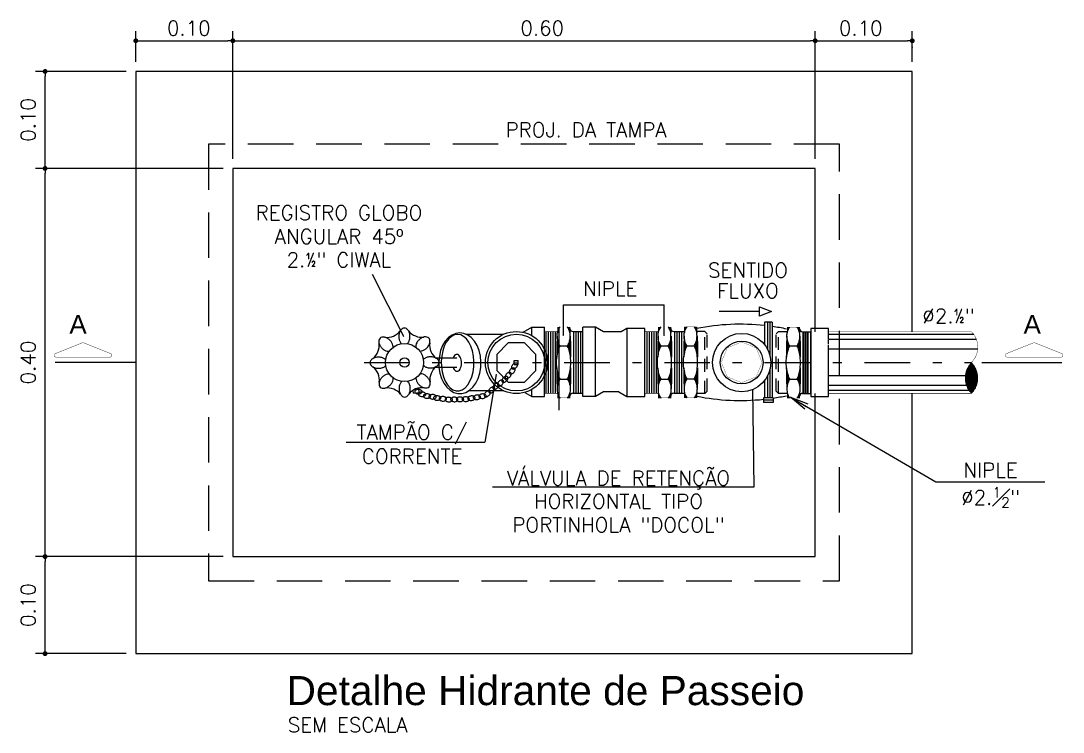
# Model space of a CAD drawing. Header units: millimetres. Extents: x 0 to 114, y 0 to 82.
# Drawn here: x 0.59 to 12.04, y 60.03 to 67.84 of the extents above; entities that cross this region are included whole.
import ezdxf
from ezdxf.enums import TextEntityAlignment as Align

# ---------------------------------------------------------------- set-up
doc = ezdxf.new("R2010")
doc.units = ezdxf.units.MM
for name, pattern in [('DASHDOT2', [0.5, 0.25, -0.125, 0, -0.125]), ('HIDDEN', [0.375, 0.25, -0.125]), ('HIDDEN1', [0.11, 0.07, -0.04])]:
    doc.linetypes.add(name, pattern=pattern)
doc.layers.add('INC-DETALHES', color=7, linetype='Continuous')
doc.layers.add('INC-DETALHES-TXT', color=7, linetype='Continuous')
doc.styles.add('140-50', font='arial.ttf', dxfattribs={"height": 0.3})
doc.styles.add('140-75', font='arial.ttf', dxfattribs={"height": 0.45})
doc.styles.add('60-50', font='romans.shx', dxfattribs={"height": 0.08})
doc.styles.add('60-75', font='romans.shx', dxfattribs={"height": 0.12})
doc.dimstyles.new('SETAS50', dxfattribs={"dimtxt": 0.08, "dimasz": 0.1, "dimexe": 0.15, "dimexo": 0, "dimgap": 0.1, "dimtad": 1, "dimzin": 10, "dimdsep": 46, "dimtxsty": '60-50', "dimblk1": 'OPEN', "dimblk2": 'OPEN', "dimsah": 1, "dimcen": 0, "dimclrd": 8, "dimclre": 8, "dimclrt": 7, "dimadec": 0, "dimazin": 0, "dimtfac": 1, "dimtix": 1, "dimtmove": 2, "dimatfit": 3, "dimldrblk": 'OPEN', "dimfxl": 0.15, "dimtolj": 1, "dimtzin": 6, "dimarcsym": 0})

# ---------------------------------------------------------------- blocks, each defined once
blk = doc.blocks.new('_Dot')
at = {"color": 0, "linetype": 'ByBlock', "lineweight": -2}
blk.add_line((-0.5, 0), (-1, 0), dxfattribs=at)
at = {"color": 0, "linetype": 'ByBlock', "const_width": 0.5}
blk.add_lwpolyline([(-0.25, 0, 1), (0.25, 0, 1)], format="xyb", close=True, dxfattribs=at)
blk = doc.blocks.new('C')
at = {"color": 7}
blk.add_lwpolyline([(1.36, -0.74, 0.150692), (1.38, -0.57, 0.107021), (1.29, -0.34, 0.075008), (1.12, -0.15, 0.061728), (0.86, 0.02, 0.061728), (0.56, 0.12, 0.075008), (0.3, 0.13, 0.107021), (0.07, 0.06, 0.150692), (-0.05, -0.07, 0.150692), (-0.08, -0.25, 0.107021), (0.01, -0.47, 0.075008), (0.18, -0.67, 0.061728), (0.45, -0.84, 0.061728), (0.75, -0.94, 0.075008), (1.01, -0.95, 0.107021), (1.24, -0.87, 0.150692)], format="xyb", close=True, dxfattribs=at)
blk = doc.blocks.new('*X78')
at = {"color": 0}
for p, q in [((267.87, 169.15), (267.9, 169.15)), ((267.87, 169.09), (268.01, 169.09)), ((267.87, 169.02), (268.1, 169.02)), ((267.87, 168.96), (268.21, 168.96)), ((267.87, 168.9), (268.32, 168.9)), ((267.87, 168.84), (268.45, 168.84)), ((267.87, 168.77), (268.6, 168.77)), ((267.87, 168.71), (268.76, 168.71)), ((268.76, 168.65), (269.08, 168.65)), ((269.82, 168.59), (273.74, 168.59)), ((270.48, 168.65), (273.38, 168.65)), ((270.81, 168.71), (273.11, 168.71)), ((270.87, 168.52), (274.23, 168.52)), ((271.03, 168.77), (272.88, 168.77)), ((271.21, 168.84), (272.68, 168.84)), ((271.36, 168.9), (272.5, 168.9)), ((271.48, 168.96), (272.35, 168.96)), ((271.6, 169.02), (272.21, 169.02)), ((271.7, 169.09), (272.09, 169.09)), ((271.78, 169.15), (271.98, 169.15)), ((271.86, 169.21), (271.88, 169.21)), ((276.51, 168.52), (279.86, 168.52)), ((277, 168.59), (280.92, 168.59)), ((277.35, 168.65), (280.25, 168.65)), ((277.62, 168.71), (279.93, 168.71)), ((277.85, 168.77), (279.7, 168.77)), ((278.05, 168.84), (279.53, 168.84)), ((278.23, 168.9), (279.38, 168.9)), ((278.39, 168.96), (279.25, 168.96)), ((278.53, 169.02), (279.14, 169.02)), ((278.65, 169.09), (279.04, 169.09)), ((278.76, 169.15), (278.95, 169.15)), ((278.86, 169.21), (278.88, 169.21)), ((281.65, 168.65), (281.97, 168.65)), ((281.97, 168.71), (282.87, 168.71)), ((282.14, 168.77), (282.87, 168.77)), ((282.28, 168.84), (282.87, 168.84)), ((282.41, 168.9), (282.87, 168.9)), ((282.53, 168.96), (282.87, 168.96)), ((282.63, 169.02), (282.87, 169.02)), ((282.73, 169.09), (282.87, 169.09)), ((282.83, 169.15), (282.87, 169.15))]:
    blk.add_line(p, q, dxfattribs=at)
blk = doc.blocks.new('SETA2')
at = {"color": 252}
blk.add_line((0.00413, 0), (0, 0), dxfattribs=at)
at = {"color": 7}
blk.add_lwpolyline([(0.00413, -0.00049), (0.00539, 0), (0.00413, 0.00049), (0.00413, -0.00049)], dxfattribs=at)
blk = doc.blocks.new('_OPEN')
at = {"color": 0, "linetype": 'ByBlock'}
for p, q in [((-1, 0.167), (0, 0)), ((0, 0), (-1, -0.167)), ((0, 0), (-1, 0))]:
    blk.add_line(p, q, dxfattribs=at)
blk = doc.blocks.new('A$C4D2B5F06')
at = {"layer": 'INC-DETALHES', "color": 255}
for p, q in [((3.9811, -6.2283, -35.0585), (-0.2855, -6.2283, -35.0585)), ((-0.2855, -6.2283, -35.0585), (-0.2855, -9.4283, -35.0585)), ((3.9811, -7.659, -35.0585), (3.9811, -6.2283, -35.0585)), ((3.4478, -6.7616, -35.0585), (0.2478, -6.7616, -35.0585)), ((0.2478, -6.7616, -35.0585), (0.2478, -8.895, -35.0585)), ((3.4478, -7.659, -35.0585), (3.4478, -6.7616, -35.0585)), ((-0.2884, -7.8283, -35.0585), (-0.7281, -7.8283, -35.0585)), ((4.3635, -7.8283, -35.0585), (4.8032, -7.8283, -35.0585)), ((3.4478, -8.895, -35.0585), (3.4478, -7.9976, -35.0585)), ((3.9811, -9.4283, -35.0585), (3.9811, -7.9976, -35.0585)), ((0.2478, -8.895, -35.0585), (3.4478, -8.895, -35.0585)), ((-0.2855, -9.4283, -35.0585), (3.9811, -9.4283, -35.0585))]:
    blk.add_line(p, q, dxfattribs=at)
at = {"layer": 'INC-DETALHES', "color": 252, "linetype": 'HIDDEN'}
for p, q in [((3.5811, -6.6283, -35.0585), (0.1145, -6.6283, -35.0585)), ((0.1145, -6.6283, -35.0585), (0.1145, -9.0283, -35.0585)), ((3.5811, -9.0283, -35.0585), (3.5811, -6.6283, -35.0585)), ((0.1145, -9.0283, -35.0585), (3.5811, -9.0283, -35.0585))]:
    blk.add_line(p, q, dxfattribs=at)
at = {"layer": 'INC-DETALHES', "color": 252}
for p, q in [((3.2118, -7.6057, -35.0585), (3.169, -7.6057, -35.0585)), ((3.169, -7.6057, -35.0585), (3.169, -7.7286, -35.0585)), ((3.1852, -7.6057, -35.0585), (3.1852, -7.7532, -35.0585)), ((3.1985, -7.6057, -35.0585), (3.1985, -7.7873, -35.0585)), ((3.2118, -7.6057, -35.0585), (3.2118, -8.0214, -35.0585)), ((1.9694, -7.9966, -35.0585), (1.9694, -7.658, -35.0585)), ((1.9824, -7.9966, -35.0585), (1.9824, -7.658, -35.0585)), ((1.9954, -7.9966, -35.0585), (1.9954, -7.658, -35.0585)), ((2.0084, -7.9966, -35.0585), (2.0084, -7.658, -35.0585)), ((2.0214, -7.9966, -35.0585), (2.0214, -7.658, -35.0585)), ((2.0388, -7.6398, -35.0585), (2.0388, -8.09, -35.0585)), ((2.1158, -7.658, -35.0585), (2.1706, -7.658, -35.0585)), ((2.1218, -7.9966, -35.0585), (2.1218, -7.658, -35.0585)), ((2.1348, -7.9966, -35.0585), (2.1348, -7.658, -35.0585)), ((2.1478, -7.9966, -35.0585), (2.1478, -7.658, -35.0585)), ((2.1608, -7.9966, -35.0585), (2.1608, -7.658, -35.0585)), ((2.5236, -7.9966, -35.0585), (2.5236, -7.658, -35.0585)), ((2.5365, -7.9966, -35.0585), (2.5365, -7.658, -35.0585)), ((2.5495, -7.9966, -35.0585), (2.5495, -7.658, -35.0585)), ((2.5625, -7.9966, -35.0585), (2.5625, -7.658, -35.0585)), ((2.5755, -7.9966, -35.0585), (2.5755, -7.658, -35.0585)), ((2.67, -7.658, -35.0585), (2.7282, -7.658, -35.0585)), ((2.6759, -7.9966, -35.0585), (2.6759, -7.658, -35.0585)), ((2.6889, -7.9966, -35.0585), (2.6889, -7.658, -35.0585)), ((2.7019, -7.9966, -35.0585), (2.7019, -7.658, -35.0585)), ((2.7149, -7.9966, -35.0585), (2.7149, -7.658, -35.0585)), ((3.3796, -7.658, -35.0585), (3.3796, -7.9966, -35.0585)), ((3.3838, -7.9976, -35.0585), (3.3838, -7.659, -35.0585)), ((3.3926, -7.9966, -35.0585), (3.3926, -7.658, -35.0585)), ((3.3968, -7.9976, -35.0585), (3.3968, -7.659, -35.0585)), ((3.4056, -7.9966, -35.0585), (3.4056, -7.658, -35.0585)), ((3.4098, -7.9976, -35.0585), (3.4098, -7.659, -35.0585)), ((4.3193, -7.675, -35.0585), (3.521, -7.675, -35.0585)), ((4.3334, -7.7016, -35.0585), (3.521, -7.7016, -35.0585)), ((4.3404, -7.755, -35.0585), (3.521, -7.755, -35.0585)), ((4.2921, -7.845, -35.0585), (4.3205, -7.845, -35.0585)), ((4.2945, -7.8416, -35.0585), (4.3181, -7.8416, -35.0585)), ((4.297, -7.8383, -35.0585), (4.3156, -7.8383, -35.0585)), ((4.2998, -7.835, -35.0585), (4.3129, -7.835, -35.0585)), ((4.3027, -7.8316, -35.0585), (4.3099, -7.8316, -35.0585)), ((4.3059, -7.8283, -35.0585), (4.3067, -7.8283, -35.0585)), ((3.1985, -7.8693, -35.0585), (3.1985, -8.0214, -35.0585)), ((4.2714, -7.9016, -35.0585), (3.521, -7.9016, -35.0585)), ((4.2717, -7.9016, -35.0585), (4.3409, -7.9016, -35.0585)), ((4.2721, -7.8983, -35.0585), (4.3405, -7.8983, -35.0585)), ((4.2725, -7.895, -35.0585), (4.3401, -7.895, -35.0585)), ((4.2731, -7.8916, -35.0585), (4.3395, -7.8916, -35.0585)), ((4.2737, -7.8883, -35.0585), (4.3389, -7.8883, -35.0585)), ((4.2745, -7.885, -35.0585), (4.3382, -7.885, -35.0585)), ((4.2753, -7.8816, -35.0585), (4.3373, -7.8816, -35.0585)), ((4.2762, -7.8783, -35.0585), (4.3364, -7.8783, -35.0585)), ((4.2773, -7.875, -35.0585), (4.3353, -7.875, -35.0585)), ((4.2785, -7.8716, -35.0585), (4.3342, -7.8716, -35.0585)), ((4.2797, -7.8683, -35.0585), (4.3329, -7.8683, -35.0585)), ((4.2811, -7.865, -35.0585), (4.3315, -7.865, -35.0585)), ((4.2826, -7.8616, -35.0585), (4.33, -7.8616, -35.0585)), ((4.2842, -7.8583, -35.0585), (4.3284, -7.8583, -35.0585)), ((4.286, -7.855, -35.0585), (4.3266, -7.855, -35.0585)), ((4.2879, -7.8516, -35.0585), (4.3247, -7.8516, -35.0585)), ((4.2899, -7.8483, -35.0585), (4.3227, -7.8483, -35.0585)), ((3.169, -7.928, -35.0585), (3.169, -8.0214, -35.0585)), ((3.1852, -7.9033, -35.0585), (3.1852, -8.0214, -35.0585)), ((4.2784, -7.955, -35.0585), (3.521, -7.955, -35.0585)), ((4.2713, -7.9083, -35.0585), (4.3413, -7.9083, -35.0585)), ((4.2713, -7.9116, -35.0585), (4.3414, -7.9116, -35.0585)), ((4.2713, -7.915, -35.0585), (4.3414, -7.915, -35.0585)), ((4.2714, -7.9183, -35.0585), (4.3412, -7.9183, -35.0585)), ((4.2715, -7.905, -35.0585), (4.3411, -7.905, -35.0585)), ((4.2716, -7.9216, -35.0585), (4.341, -7.9216, -35.0585)), ((4.2719, -7.925, -35.0585), (4.3407, -7.925, -35.0585)), ((4.2723, -7.9283, -35.0585), (4.3403, -7.9283, -35.0585)), ((4.2728, -7.9316, -35.0585), (4.3399, -7.9316, -35.0585)), ((4.2734, -7.935, -35.0585), (4.3393, -7.935, -35.0585)), ((4.274, -7.9383, -35.0585), (4.3386, -7.9383, -35.0585)), ((4.2748, -7.9416, -35.0585), (4.3378, -7.9416, -35.0585)), ((4.2757, -7.945, -35.0585), (4.3369, -7.945, -35.0585)), ((4.2767, -7.9483, -35.0585), (4.3359, -7.9483, -35.0585)), ((4.2778, -7.9516, -35.0585), (4.3348, -7.9516, -35.0585)), ((4.279, -7.955, -35.0585), (4.3336, -7.955, -35.0585)), ((4.2803, -7.9583, -35.0585), (4.3323, -7.9583, -35.0585)), ((2.1158, -7.9966, -35.0585), (2.1706, -7.9966, -35.0585)), ((2.1608, -7.9966, -35.0585), (2.1706, -7.9966, -35.0585)), ((2.67, -7.9966, -35.0585), (2.7282, -7.9966, -35.0585)), ((2.7149, -7.9966, -35.0585), (2.7282, -7.9966, -35.0585)), ((4.2925, -7.9816, -35.0585), (3.521, -7.9816, -35.0585)), ((4.2818, -7.9616, -35.0585), (4.3309, -7.9616, -35.0585)), ((4.2833, -7.965, -35.0585), (4.3293, -7.965, -35.0585)), ((4.285, -7.9683, -35.0585), (4.3276, -7.9683, -35.0585)), ((4.2868, -7.9716, -35.0585), (4.3258, -7.9716, -35.0585)), ((4.2888, -7.975, -35.0585), (4.3238, -7.975, -35.0585)), ((4.2909, -7.9783, -35.0585), (4.3217, -7.9783, -35.0585)), ((4.2932, -7.9816, -35.0585), (4.3194, -7.9816, -35.0585)), ((4.2956, -7.985, -35.0585), (4.317, -7.985, -35.0585)), ((4.2983, -7.9883, -35.0585), (4.3144, -7.9883, -35.0585)), ((4.3011, -7.9916, -35.0585), (4.3116, -7.9916, -35.0585)), ((4.3041, -7.995, -35.0585), (4.3085, -7.995, -35.0585)), ((3.1637, -8.0214, -35.0585), (3.1637, -8.0481, -35.0585)), ((3.2172, -8.0214, -35.0585), (3.1637, -8.0214, -35.0585)), ((3.2172, -8.0347, -35.0585), (3.1637, -8.0347, -35.0585)), ((3.2172, -8.0481, -35.0585), (3.1637, -8.0481, -35.0585)), ((3.2172, -8.0214, -35.0585), (3.2172, -8.0481, -35.0585))]:
    blk.add_line(p, q, dxfattribs=at)
at = {"layer": 'INC-DETALHES', "color": 254}
for p, q in [((1.7342, -7.6736, -35.0585), (1.5319, -7.6736, -35.0585)), ((1.8422, -7.6618, -35.0585), (1.8913, -7.6344, -35.0585)), ((1.8909, -7.6346, -35.0585), (1.9604, -7.6346, -35.0585)), ((1.8909, -7.6807, -35.0585), (1.8909, -7.6346, -35.0585)), ((1.9604, -8.0146, -35.0585), (1.9604, -7.6346, -35.0585)), ((2.24, -7.6346, -35.0585), (2.1706, -7.6346, -35.0585)), ((2.1706, -8.0146, -35.0585), (2.1706, -7.6346, -35.0585)), ((2.2837, -7.659, -35.0585), (2.2396, -7.6344, -35.0585)), ((2.24, -8.0144, -35.0585), (2.24, -7.6346, -35.0585)), ((2.3821, -7.659, -35.0585), (2.2837, -7.659, -35.0585)), ((2.4126, -7.642, -35.0585), (2.3821, -7.659, -35.0585)), ((2.4126, -7.642, -35.0585), (2.4126, -8.0146, -35.0585)), ((2.5108, -7.642, -35.0585), (2.4126, -7.642, -35.0585)), ((2.5108, -7.8283, -35.0585), (2.5108, -7.642, -35.0585)), ((3.521, -7.642, -35.0585), (3.4228, -7.642, -35.0585)), ((3.4228, -7.642, -35.0585), (3.4228, -7.7286, -35.0585)), ((3.521, -7.6841, -35.0585), (3.521, -7.642, -35.0585)), ((3.4228, -7.7299, -35.0585), (3.4228, -8.0146, -35.0585)), ((3.521, -7.6914, -35.0585), (3.521, -7.6854, -35.0585)), ((3.521, -7.698, -35.0585), (3.521, -7.6933, -35.0585)), ((3.521, -7.7247, -35.0585), (3.521, -7.7014, -35.0585)), ((3.521, -7.8283, -35.0585), (3.521, -7.7307, -35.0585)), ((2.0461, -7.7369, -35.0585), (2.0849, -7.7369, -35.0585)), ((2.6002, -7.7369, -35.0585), (2.639, -7.7369, -35.0585)), ((2.7432, -7.7363, -35.0585), (2.782, -7.7363, -35.0585)), ((3.3081, -7.7373, -35.0585), (3.347, -7.7373, -35.0585)), ((1.3617, -7.8025, -35.0585), (1.4777, -7.8025, -35.0585)), ((1.7928, -7.8395, -35.0585), (1.7928, -7.8171, -35.0585)), ((1.7928, -7.8171, -35.0585), (1.8153, -7.8171, -35.0585)), ((1.7928, -7.8395, -35.0585), (1.8153, -7.8395, -35.0585)), ((1.8153, -7.8395, -35.0585), (1.8153, -7.8171, -35.0585)), ((2.5108, -8.0146, -35.0585), (2.5108, -7.8283, -35.0585)), ((3.521, -8.0146, -35.0585), (3.521, -7.8283, -35.0585)), ((1.3578, -7.8541, -35.0585), (1.4777, -7.8541, -35.0585)), ((2.0461, -7.9188, -35.0585), (2.0849, -7.9188, -35.0585)), ((2.6002, -7.9188, -35.0585), (2.639, -7.9188, -35.0585)), ((2.7432, -7.9183, -35.0585), (2.782, -7.9183, -35.0585)), ((3.3081, -7.9193, -35.0585), (3.347, -7.9193, -35.0585)), ((1.24, -7.9971, -35.0585), (1.2381, -7.9824, -35.0585)), ((1.24, -7.9971, -35.0585), (1.2722, -7.9925, -35.0585)), ((1.2722, -7.9925, -35.0585), (1.2692, -7.9683, -35.0585)), ((1.7363, -7.9839, -35.0585), (1.5432, -7.9839, -35.0585)), ((1.8516, -7.9925, -35.0585), (1.8913, -8.0146, -35.0585)), ((1.8909, -8.0144, -35.0585), (1.8909, -7.9759, -35.0585)), ((1.8913, -8.0146, -35.0585), (1.9604, -8.0146, -35.0585)), ((2.2396, -8.0146, -35.0585), (2.1706, -8.0146, -35.0585)), ((2.2837, -7.9901, -35.0585), (2.2396, -8.0146, -35.0585)), ((2.3686, -7.9901, -35.0585), (2.2837, -7.9901, -35.0585)), ((2.3686, -7.9901, -35.0585), (2.4126, -8.0146, -35.0585)), ((2.4126, -8.0146, -35.0585), (2.5108, -8.0146, -35.0585)), ((3.4228, -8.0146, -35.0585), (3.521, -8.0146, -35.0585))]:
    blk.add_line(p, q, dxfattribs=at)
at = {"layer": 'INC-DETALHES', "color": 252, "linetype": 'HIDDEN1'}
for p, q in [((2.8416, -7.658, -35.0585), (2.7969, -7.658, -35.0585)), ((2.8416, -7.9986, -35.0585), (2.8416, -7.658, -35.0585)), ((2.8549, -7.6713, -35.0585), (2.8416, -7.658, -35.0585)), ((2.8549, -7.9853, -35.0585), (2.8549, -7.6713, -35.0585)), ((3.2323, -7.6713, -35.0585), (3.2456, -7.658, -35.0585)), ((3.2323, -7.9853, -35.0585), (3.2323, -7.6713, -35.0585)), ((3.2456, -7.9986, -35.0585), (3.2456, -7.658, -35.0585)), ((3.2456, -7.658, -35.0585), (3.2902, -7.658, -35.0585)), ((2.8416, -7.9986, -35.0585), (2.7968, -7.9986, -35.0585)), ((2.8549, -7.9853, -35.0585), (2.8416, -7.9986, -35.0585)), ((3.2323, -7.9853, -35.0585), (3.2456, -7.9986, -35.0585)), ((3.2904, -7.9986, -35.0585), (3.2456, -7.9986, -35.0585))]:
    blk.add_line(p, q, dxfattribs=at)
at = {"layer": 'INC-DETALHES', "color": 9}
for p, q in [((3.3779, -7.659, -35.0585), (3.4228, -7.659, -35.0585)), ((3.4228, -7.7286, -35.0585), (3.4228, -7.659, -35.0585)), ((3.4228, -7.9976, -35.0585), (3.4228, -7.7299, -35.0585)), ((3.3779, -7.9976, -35.0585), (3.4228, -7.9976, -35.0585))]:
    blk.add_line(p, q, dxfattribs=at)
at = {"layer": 'INC-DETALHES', "color": 252, "linetype": 'DASHDOT2'}
blk.add_line((0.9687, -7.8283, -35.0585), (4.3059, -7.8283, -35.0585), dxfattribs=at)
at = {"layer": 'INC-DETALHES', "color": 254, "elevation": -35.0585}
for points in [[(1.2059, -7.7245, 0.066455), (1.212, -7.7175, 0.080006), (1.2186, -7.7032, 0.067701), (1.2211, -7.6849, 0.067701), (1.2186, -7.6666, 0.080006), (1.212, -7.6523, 0.107105), (1.2013, -7.642, 0.139461), (1.1902, -7.6388, 0.139461), (1.1792, -7.642, 0.107105), (1.1684, -7.6523, 0.080006), (1.1619, -7.6666, 0.067701), (1.1594, -7.6849, 0.067701), (1.1619, -7.7032, 0.080006), (1.1684, -7.7175, 0.068932), (1.1749, -7.7247, 0.139461)], [(2.0461, -7.7369, -0.053785), (2.0403, -7.7286, -0.06964), (2.0328, -7.7088, -0.055863), (2.0299, -7.6826, -0.055863), (2.0328, -7.6565, -0.066816), (2.0426, -7.6367, -0.023725), (2.0449, -7.6329, -0.163309)], [(2.0849, -7.7369, 0.053785), (2.0907, -7.7286, 0.06964), (2.0982, -7.7088, 0.055863), (2.1011, -7.6826, 0.055863), (2.0982, -7.6565, 0.066816), (2.0884, -7.6367, 0.023725), (2.0861, -7.6329, 0.163309)], [(2.6002, -7.7369, -0.053785), (2.5944, -7.7286, -0.06964), (2.5869, -7.7088, -0.055863), (2.584, -7.6826, -0.055863), (2.5869, -7.6565, -0.066816), (2.5967, -7.6367, -0.023725), (2.599, -7.6329, -0.163309)], [(2.639, -7.7369, 0.053785), (2.6448, -7.7286, 0.06964), (2.6523, -7.7088, 0.055863), (2.6552, -7.6826, 0.055863), (2.6523, -7.6565, 0.066816), (2.6426, -7.6367, 0.023725), (2.6402, -7.6329, 0.163309)], [(2.7432, -7.7363, -0.053785), (2.7374, -7.728, -0.06964), (2.7299, -7.7083, -0.055863), (2.727, -7.6821, -0.055863), (2.7299, -7.6559, -0.066816), (2.7396, -7.6361, -0.023725), (2.742, -7.6323, -0.163309)], [(2.782, -7.7363, 0.053785), (2.7878, -7.728, 0.06964), (2.7952, -7.7083, 0.055863), (2.7982, -7.6821, 0.055863), (2.7952, -7.6559, 0.066816), (2.7855, -7.6361, 0.023725), (2.7832, -7.6323, 0.163309)], [(3.3081, -7.7373, -0.053785), (3.3024, -7.7291, -0.06964), (3.2949, -7.7093, -0.055863), (3.2919, -7.6831, -0.055863), (3.2949, -7.6569, -0.066816), (3.3046, -7.6372, -0.023725), (3.3069, -7.6334, -0.163309)], [(3.347, -7.7373, 0.053785), (3.3527, -7.7291, 0.06964), (3.3602, -7.7093, 0.055863), (3.3632, -7.6831, 0.055863), (3.3602, -7.6569, 0.066816), (3.3505, -7.6372, 0.023725), (3.3482, -7.6334, 0.163309)], [(1.1282, -7.7444, 0.066455), (1.1276, -7.7352, 0.080006), (1.1221, -7.7205, 0.067701), (1.1109, -7.7057, 0.067701), (1.0962, -7.6945, 0.080006), (1.0815, -7.6891, 0.107105), (1.0666, -7.6893, 0.139461), (1.0565, -7.6949, 0.139461), (1.0509, -7.705, 0.107105), (1.0507, -7.7199, 0.080006), (1.0561, -7.7346, 0.067701), (1.0673, -7.7493, 0.067701), (1.082, -7.7605, 0.080006), (1.0967, -7.766, 0.068932), (1.1064, -7.7666, 0.139461)], [(1.275, -7.7653, 0.066455), (1.2843, -7.7647, 0.080006), (1.299, -7.7593, 0.067701), (1.3137, -7.7481, 0.067701), (1.3249, -7.7334, 0.080006), (1.3304, -7.7187, 0.107105), (1.3301, -7.7038, 0.139461), (1.3245, -7.6937, 0.139461), (1.3144, -7.6881, 0.107105), (1.2995, -7.6878, 0.080006), (1.2848, -7.6933, 0.067701), (1.2701, -7.7045, 0.067701), (1.2589, -7.7192, 0.080006), (1.2534, -7.7339, 0.068932), (1.2529, -7.7435, 0.139461)], [(2.0461, -7.9188, -0.05691), (2.0379, -7.9026, -0.050451), (2.0298, -7.8711, -0.037894), (2.0265, -7.8278, -0.037894), (2.0298, -7.7846, -0.050451), (2.0379, -7.753, -0.05691), (2.0461, -7.7369, -0.214088)], [(2.0849, -7.9188, 0.05691), (2.0931, -7.9026, 0.050451), (2.1012, -7.8711, 0.037894), (2.1045, -7.8278, 0.037894), (2.1012, -7.7846, 0.050451), (2.0931, -7.753, 0.05691), (2.0849, -7.7369, 0.214088)], [(2.6002, -7.9188, -0.05691), (2.592, -7.9026, -0.050451), (2.5839, -7.8711, -0.037894), (2.5806, -7.8278, -0.037894), (2.5839, -7.7846, -0.050451), (2.592, -7.753, -0.05691), (2.6002, -7.7369, -0.214088)], [(2.639, -7.9188, 0.05691), (2.6472, -7.9026, 0.050451), (2.6553, -7.8711, 0.037894), (2.6586, -7.8278, 0.037894), (2.6553, -7.7846, 0.050451), (2.6472, -7.753, 0.05691), (2.639, -7.7369, 0.214088)], [(2.7432, -7.9183, -0.05691), (2.735, -7.9021, -0.050451), (2.7269, -7.8705, -0.037894), (2.7236, -7.8273, -0.037894), (2.7269, -7.7841, -0.050451), (2.735, -7.7525, -0.05691), (2.7432, -7.7363, -0.214088)], [(2.782, -7.9183, 0.05691), (2.7901, -7.9021, 0.050451), (2.7983, -7.8705, 0.037894), (2.8016, -7.8273, 0.037894), (2.7983, -7.7841, 0.050451), (2.7901, -7.7525, 0.05691), (2.782, -7.7363, 0.214088)], [(3.3081, -7.9193, -0.05691), (3.3, -7.9031, -0.050451), (3.2918, -7.8715, -0.037894), (3.2886, -7.8283, -0.037894), (3.2918, -7.7851, -0.050451), (3.3, -7.7535, -0.05691), (3.3081, -7.7373, -0.214088)], [(3.347, -7.9193, 0.05691), (3.3551, -7.9031, 0.050451), (3.3633, -7.8715, 0.037894), (3.3665, -7.8283, 0.037894), (3.3633, -7.7851, 0.050451), (3.3551, -7.7535, 0.05691), (3.347, -7.7373, 0.214088)], [(1.0873, -7.8135, 0.066455), (1.0803, -7.8074, 0.080006), (1.0661, -7.8008, 0.067701), (1.0477, -7.7983, 0.067701), (1.0294, -7.8008, 0.080006), (1.0152, -7.8074, 0.107105), (1.0048, -7.8181, 0.139461), (1.0017, -7.8292, 0.139461), (1.0048, -7.8403, 0.107105), (1.0152, -7.851, 0.080006), (1.0294, -7.8575, 0.067701), (1.0477, -7.86, 0.067701), (1.0661, -7.8575, 0.080006), (1.0803, -7.851, 0.068932), (1.0875, -7.8446, 0.139461)], [(1.295, -7.8431, 0.066455), (1.3019, -7.8492, 0.080006), (1.3162, -7.8558, 0.067701), (1.3345, -7.8582, 0.067701), (1.3529, -7.8558, 0.080006), (1.3671, -7.8492, 0.107105), (1.3774, -7.8385, 0.139461), (1.3806, -7.8274, 0.139461), (1.3774, -7.8163, 0.107105), (1.3671, -7.8056, 0.080006), (1.3529, -7.7991, 0.067701), (1.3345, -7.7966, 0.067701), (1.3162, -7.7991, 0.080006), (1.3019, -7.8056, 0.068932), (1.2947, -7.812, 0.139461)], [(1.1073, -7.8913, 0.066455), (1.098, -7.8919, 0.080006), (1.0833, -7.8973, 0.067701), (1.0686, -7.9085, 0.067701), (1.0574, -7.9232, 0.080006), (1.0519, -7.9379, 0.107105), (1.0522, -7.9528, 0.139461), (1.0578, -7.9629, 0.139461), (1.0679, -7.9685, 0.107105), (1.0827, -7.9688, 0.080006), (1.0974, -7.9633, 0.067701), (1.1122, -7.9521, 0.067701), (1.1234, -7.9374, 0.080006), (1.1288, -7.9227, 0.068932), (1.1294, -7.9131, 0.139461)], [(1.2541, -7.9122, 0.066455), (1.2547, -7.9214, 0.080006), (1.2601, -7.9361, 0.067701), (1.2713, -7.9509, 0.067701), (1.2861, -7.9621, 0.080006), (1.3008, -7.9675, 0.107105), (1.3157, -7.9673, 0.139461), (1.3257, -7.9616, 0.139461), (1.3313, -7.9516, 0.107105), (1.3316, -7.9367, 0.080006), (1.3262, -7.922, 0.067701), (1.315, -7.9073, 0.067701), (1.3002, -7.8961, 0.080006), (1.2855, -7.8906, 0.068932), (1.2759, -7.89, 0.139461)], [(1.1764, -7.9321, 0.066455), (1.1702, -7.9391, 0.080006), (1.1637, -7.9534, 0.067701), (1.1612, -7.9717, 0.067701), (1.1637, -7.99, 0.080006), (1.1702, -8.0043, 0.107105), (1.1809, -8.0146, 0.139461), (1.192, -8.0178, 0.139461), (1.2031, -8.0146, 0.107105), (1.2138, -8.0043, 0.080006), (1.2204, -7.99, 0.067701), (1.2229, -7.9717, 0.067701), (1.2204, -7.9534, 0.080006), (1.2138, -7.9391, 0.068932), (1.2074, -7.9319, 0.139461)], [(2.0461, -7.9188, 0.053785), (2.0403, -7.9271, 0.06964), (2.0328, -7.9469, 0.055863), (2.0299, -7.973, 0.055863), (2.0328, -7.9992, 0.066816), (2.0426, -8.019, 0.023725), (2.0449, -8.0228, 0.163309)], [(2.0849, -7.9188, -0.053785), (2.0907, -7.9271, -0.06964), (2.0982, -7.9469, -0.055863), (2.1011, -7.973, -0.055863), (2.0982, -7.9992, -0.066816), (2.0884, -8.019, -0.023725), (2.0861, -8.0228, -0.163309)], [(2.6002, -7.9188, 0.053785), (2.5944, -7.9271, 0.06964), (2.5869, -7.9469, 0.055863), (2.584, -7.973, 0.055863), (2.5869, -7.9992, 0.066816), (2.5967, -8.019, 0.023725), (2.599, -8.0228, 0.163309)], [(2.639, -7.9188, -0.053785), (2.6448, -7.9271, -0.06964), (2.6523, -7.9469, -0.055863), (2.6552, -7.973, -0.055863), (2.6523, -7.9992, -0.066816), (2.6426, -8.019, -0.023725), (2.6402, -8.0228, -0.163309)], [(2.7432, -7.9183, 0.053785), (2.7374, -7.9265, 0.06964), (2.7299, -7.9463, 0.055863), (2.727, -7.9725, 0.055863), (2.7299, -7.9986, 0.066816), (2.7396, -8.0184, 0.023725), (2.742, -8.0222, 0.163309)], [(2.782, -7.9183, -0.053785), (2.7878, -7.9265, -0.06964), (2.7952, -7.9463, -0.055863), (2.7982, -7.9725, -0.055863), (2.7952, -7.9986, -0.066816), (2.7855, -8.0184, -0.023725), (2.7832, -8.0222, -0.163309)], [(3.3081, -7.9193, 0.053785), (3.3024, -7.9275, 0.06964), (3.2949, -7.9473, 0.055863), (3.2919, -7.9735, 0.055863), (3.2949, -7.9997, 0.066816), (3.3046, -8.0194, 0.023725), (3.3069, -8.0232, 0.163309)], [(3.347, -7.9193, -0.053785), (3.3527, -7.9275, -0.06964), (3.3602, -7.9473, -0.055863), (3.3632, -7.9735, -0.055863), (3.3602, -7.9997, -0.066816), (3.3505, -8.0194, -0.023725), (3.3482, -8.0232, -0.163309)]]:
    blk.add_lwpolyline(points, format="xyb", dxfattribs=at)
at = {"layer": 'INC-DETALHES', "color": 254, "elevation": -35.0585, "flags": 128}
for points in [[(1.4951, -7.665), (1.4732, -7.668), (1.4521, -7.677), (1.4325, -7.6915), (1.4151, -7.7111), (1.4007, -7.7351), (1.3897, -7.7626), (1.3825, -7.7926), (1.3793, -7.824), (1.3804, -7.8557), (1.3856, -7.8866), (1.3947, -7.9154), (1.4075, -7.9413), (1.4235, -7.9632), (1.442, -7.9803), (1.4625, -7.9921), (1.4841, -7.9981), (1.5062, -7.9981), (1.5278, -7.9921), (1.5482, -7.9803), (1.5668, -7.9632), (1.5827, -7.9413), (1.5955, -7.9154), (1.6047, -7.8866), (1.6099, -7.8557), (1.6109, -7.824), (1.6078, -7.7926), (1.6006, -7.7626), (1.5896, -7.7351), (1.5751, -7.7111), (1.5578, -7.6915), (1.5382, -7.677), (1.5171, -7.668)], [(1.4827, -7.6738), (1.4657, -7.6766), (1.4493, -7.6849), (1.4341, -7.6985), (1.4207, -7.7167), (1.4095, -7.739), (1.401, -7.7645), (1.3954, -7.7924), (1.393, -7.8216), (1.3938, -7.8511), (1.3978, -7.8797), (1.4049, -7.9066), (1.4148, -7.9306), (1.4272, -7.951), (1.4415, -7.9669), (1.4574, -7.9779), (1.4741, -7.9834), (1.4912, -7.9834), (1.508, -7.9779), (1.5238, -7.9669), (1.5382, -7.951), (1.5505, -7.9306), (1.5604, -7.9066), (1.5675, -7.8797), (1.5715, -7.8511), (1.5723, -7.8216), (1.5699, -7.7924), (1.5643, -7.7645), (1.5558, -7.739), (1.5446, -7.7167), (1.5312, -7.6985), (1.516, -7.6849), (1.4997, -7.6766)]]:
    blk.add_lwpolyline(points, close=True, dxfattribs=at)
at = {"layer": 'INC-DETALHES', "color": 254, "const_width": 0.00267, "elevation": -35.0585}
for points in [[(1.9604, -7.659), (2.0314, -7.659, -0.414214)], [(2.5108, -7.659), (2.5855, -7.659, -0.414214)]]:
    blk.add_lwpolyline(points, format="xyb", dxfattribs=at)
at = {"layer": 'INC-DETALHES', "color": 254, "elevation": -35.0585}
for points, const_width in [([(2.0983, -8.0228), (2.0449, -8.0228), (2.0327, -8.0228), (2.0265, -7.9188), (2.0265, -7.7369), (2.0327, -7.6329), (2.0449, -7.6329), (2.0983, -7.6329), (2.1045, -7.7369), (2.1045, -7.9188)], 0.0013), ([(2.6524, -8.0228), (2.599, -8.0228), (2.5868, -8.0228), (2.5806, -7.9188), (2.5806, -7.7369), (2.5868, -7.6329), (2.599, -7.6329), (2.6524, -7.6329), (2.6586, -7.7369), (2.6586, -7.9188)], 0.0013), ([(2.7954, -8.0222), (2.742, -8.0222), (2.7297, -8.0222), (2.7236, -7.9183), (2.7236, -7.7363), (2.7297, -7.6323), (2.742, -7.6323), (2.7954, -7.6323), (2.8016, -7.7363), (2.8016, -7.9183)], 0.0013), ([(3.3604, -8.0232), (3.3069, -8.0232), (3.2947, -8.0232), (3.2886, -7.9193), (3.2886, -7.7373), (3.2947, -7.6334), (3.3069, -7.6334), (3.3604, -7.6334), (3.3665, -7.7373), (3.3665, -7.9193)], 0.0013), ([(3.0436, -7.9394), (3.123, -7.9067), (3.1559, -7.8274), (3.1232, -7.748), (3.0439, -7.7151), (2.9645, -7.7478), (2.9316, -7.8271), (2.9643, -7.9065)], 0.00133)]:
    blk.add_lwpolyline(points, close=True, dxfattribs=dict(at, const_width=const_width))
at = {"layer": 'INC-DETALHES', "color": 254, "const_width": 0.00267, "elevation": -35.0585}
for points in [[(3.359, -7.659), (3.4228, -7.659)], [(2.0325, -7.9976), (1.9567, -7.9976)], [(2.5866, -7.9976), (2.5108, -7.9976)], [(3.4228, -7.9976), (3.3573, -7.9976)]]:
    blk.add_lwpolyline(points, dxfattribs=at)
at = {"layer": 'INC-DETALHES', "color": 252, "elevation": -35.0585}
for points, const_width in [([(3.521, -7.659), (4.3059, -7.659, -0.414214), (4.3059, -7.8283, 0.414214), (4.3059, -7.9976), (3.521, -7.9976)], 0.002), ([(4.3059, -7.9976, 0.414214), (4.3059, -7.8283, 0.414214)], 0.00267)]:
    blk.add_lwpolyline(points, format="xyb", dxfattribs=dict(at, const_width=const_width))
at = {"layer": 'INC-DETALHES', "color": 254, "const_width": 0.002, "elevation": -35.0585}
for points in [[(-0.5682, -7.7213), (-0.4238, -7.779, -0.825793), (-0.4275, -7.7983), (-0.7237, -7.7983, -0.825793), (-0.7274, -7.779), (-0.5831, -7.7213, -0.192582)], [(4.6433, -7.7213), (4.4989, -7.779, 0.825793), (4.5026, -7.7983), (4.7988, -7.7983, 0.825793), (4.8025, -7.779), (4.6581, -7.7213, 0.192582)]]:
    blk.add_lwpolyline(points, format="xyb", close=True, dxfattribs=at)
at = {"layer": 'INC-DETALHES', "color": 252, "elevation": -35.0585}
blk.add_lwpolyline([(1.9135, -7.7837), (1.8504, -7.7206), (1.7612, -7.7206), (1.6981, -7.7837), (1.6981, -7.8729), (1.7612, -7.936), (1.8504, -7.936), (1.9135, -7.8729)], close=True, dxfattribs=at)
at = {"layer": 'INC-DETALHES', "color": 254, "elevation": -35.0585, "flags": 128}
blk.add_lwpolyline([(1.458, -7.8541), (1.4609, -7.8613), (1.4646, -7.8674), (1.4688, -7.8719), (1.4735, -7.8749), (1.4783, -7.8762), (1.4832, -7.8756), (1.488, -7.8733), (1.4924, -7.8694), (1.4963, -7.8639), (1.4996, -7.8571), (1.5021, -7.8493), (1.5037, -7.8407), (1.5043, -7.8317), (1.5041, -7.8226), (1.5028, -7.8139), (1.5007, -7.8057), (1.4977, -7.7984), (1.4941, -7.7924), (1.4898, -7.7878), (1.4852, -7.7848), (1.4803, -7.7835), (1.4755, -7.7841), (1.4707, -7.7863), (1.4663, -7.7903), (1.4624, -7.7957), (1.4591, -7.8025)], dxfattribs=at)
at = {"layer": 'INC-DETALHES', "color": 254}
for centre, radius in [((1.8058, -7.8283, -35.0585), 0.1704), ((1.8058, -7.8283, -35.0585), 0.156), ((3.0436, -7.8283, -35.0585), 0.1602), ((1.1911, -7.8283, -35.0585), 0.1049), ((1.1911, -7.8283, -35.0585), 0.0258)]:
    blk.add_circle(centre, radius, dxfattribs=at)
at = {"layer": 'INC-DETALHES', "color": 252}
blk.add_circle((3.0436, -7.8283, -35.0585), 0.1176, dxfattribs=at)
at = {"layer": 'INC-DETALHES', "color": 254}
for centre, radius, start, end in [((1.0947, -7.5991, -35.0585), 0.0911, 262.8172, 322.8172), ((1.285, -7.598, -35.0585), 0.0911, 217.8172, 277.8172), ((3.0367, -8.8512, -35.0585), 1.2334, 83.8426, 101.217), ((3.0367, -8.8512, -35.0585), 1.2334, 78.1384, 81.8371), ((0.9609, -7.7344, -35.0585), 0.0911, 307.8172, 7.8172), ((1.4203, -7.7319, -35.0585), 0.0911, 172.8172, 232.8172), ((0.9619, -7.9247, -35.0585), 0.0911, 352.8172, 52.8172), ((1.4214, -7.9222, -35.0585), 0.0911, 127.8172, 187.8172), ((1.0972, -8.0586, -35.0585), 0.0911, 37.8172, 97.8172), ((1.2876, -8.0575, -35.0585), 0.0911, 82.8172, 142.8172), ((3.0367, -6.8034, -35.0585), 1.2334, 258.783, 275.9082), ((3.0367, -6.8034, -35.0585), 1.2334, 278.4132, 281.8616)]:
    blk.add_arc(centre, radius, start, end, dxfattribs=at)
at = {"layer": 'INC-DETALHES', "color": 252}
for centre, start, end in [((2.1158, -7.642, -35.0585), 180, 270), ((2.67, -7.642, -35.0585), 180, 270), ((2.1158, -8.0126, -35.0585), 90, 180), ((2.67, -8.0126, -35.0585), 90, 180)]:
    blk.add_arc(centre, 0.016, start, end, dxfattribs=at)
at = {"layer": 'INC-DETALHES', "color": 9}
for centre, start, end in [((3.3779, -7.643, -35.0585), 180, 270), ((3.3779, -8.0136, -35.0585), 90, 180)]:
    blk.add_arc(centre, 0.016, start, end, dxfattribs=at)
at = {"layer": 'INC-DETALHES-TXT', "color": 252}
for p, q in [((-0.2855, -6.175, -35.0585), (-0.2855, -6.0065, -35.0585)), ((0.2478, -6.7083, -35.0585), (0.2478, -6.0065, -35.0585)), ((3.4478, -6.7083, -35.0585), (3.4478, -6.0065, -35.0585)), ((3.9811, -6.175, -35.0585), (3.9811, -6.0065, -35.0585)), ((-0.2589, -6.0598, -35.0585), (0.2211, -6.0598, -35.0585)), ((0.2745, -6.0598, -35.0585), (3.4211, -6.0598, -35.0585)), ((3.4745, -6.0598, -35.0585), (3.9545, -6.0598, -35.0585)), ((3.9811, -6.1483, -35.0585), (3.9811, -6.0416, -35.0585)), ((-0.3389, -6.2283, -35.0585), (-0.8372, -6.2283, -35.0585)), ((-0.7838, -6.735, -35.0585), (-0.7838, -6.255, -35.0585)), ((0.1945, -6.7616, -35.0585), (-0.8372, -6.7616, -35.0585)), ((0.1945, -6.7616, -35.0585), (-0.8372, -6.7616, -35.0585)), ((-0.7838, -8.8683, -35.0585), (-0.7838, -6.7883, -35.0585)), ((1.0131, -7.343, -35.0585), (1.1857, -7.6838, -35.0585)), ((2.0642, -7.5112, -35.0585), (2.6186, -7.5112, -35.0585)), ((2.0642, -7.6777, -35.0585), (2.0642, -7.5112, -35.0585)), ((2.6186, -7.6777, -35.0585), (2.6186, -7.5112, -35.0585)), ((1.6949, -7.8943, -35.0585), (1.6332, -8.2666, -35.0585)), ((0.8714, -8.2666, -35.0585), (1.6332, -8.2666, -35.0585)), ((0.1945, -8.895, -35.0585), (-0.8372, -8.895, -35.0585)), ((0.1945, -8.895, -35.0585), (-0.8372, -8.895, -35.0585)), ((-0.7838, -9.4016, -35.0585), (-0.7838, -8.9216, -35.0585)), ((-0.3389, -9.4283, -35.0585), (-0.8372, -9.4283, -35.0585))]:
    blk.add_line(p, q, dxfattribs=at)
at = {"layer": 'INC-DETALHES-TXT', "color": 252, "const_width": 0.0036, "elevation": -35.0585}
for points in [[(3.9799, -6.0937, 1), (3.9824, -6.0962, 1)], [(1.1844, -7.6851, -1), (1.1869, -7.6825, -1)], [(2.0616, -7.6777, 1), (2.0642, -7.6803, 1)], [(2.6161, -7.6777, 1), (2.6186, -7.6803, 1)], [(1.6936, -7.8956, -1), (1.6961, -7.8931, -1)]]:
    blk.add_lwpolyline(points, format="xyb", close=True, dxfattribs=at)
at = {"layer": 'INC-DETALHES-TXT', "color": 252, "elevation": -35.0585}
blk.add_lwpolyline([(3.1025, -7.9773), (3.1107, -8.5133), (1.6747, -8.5133)], dxfattribs=at)
at = {"layer": 'INC-DETALHES', "color": 254, "yscale": 0.0259922517670526}
for p, xscale, zscale, rotation in [((-2.3521, -0.671, -35.0585), 0.0259922517670526, 0.0259922517670526, 270), ((6.4834, -0.671, -35.0585), -0.0259922517670526, 0.0259922519993527, 90), ((-1.798, -0.671, -35.0585), 0.0259922517670526, 0.0259922517670526, 270), ((7.0375, -0.671, -35.0585), -0.0259922517670526, 0.0259922519993527, 90), ((-1.655, -0.6705, -35.0585), 0.0259922517670526, 0.0259922517670526, 270), ((7.1804, -0.6705, -35.0585), -0.0259922517670526, 0.0259922519993527, 90), ((-1.0902, -0.6709, -35.0585), 0.0259922517670526, 0.0259922517670526, 270), ((7.7453, -0.6709, -35.0585), -0.0259922517670526, 0.0259922519993527, 90)]:
    blk.add_blockref('*X78', p, dxfattribs=dict(at, xscale=xscale, zscale=zscale, rotation=rotation))
at = {"layer": 'INC-DETALHES', "color": 252}
for p, xscale, yscale, zscale, rotation in [((1.7794, -7.8592, -35.0585), 0.0259922518262341, 0.0259922518262341, 0.0259922518262341, 68.5612290193554), ((1.7267, -7.9324, -35.0585), 0.0259922518262341, 0.0259922518262341, 0.0259922518262341, 68.5612290193554), ((1.7446, -7.9108, -35.0585), 0.0259922518262341, 0.0259922518262341, 0.0259922518262341, 68.5612290193554), ((1.7663, -7.8864, -35.0585), 0.0259922518262341, 0.0259922518262341, 0.0259922518262341, 68.5612290193554), ((1.6543, -7.9907, -35.0585), 0.0259922518262341, 0.0259922518262341, 0.0259922518262341, 68.5612290193554), ((1.6769, -7.971, -35.0585), 0.0259922518262341, 0.0259922518262341, 0.0259922518262341, 68.5612290193554), ((1.7023, -7.9531, -35.0585), 0.0259922518262341, 0.0259922518262341, 0.0259922518262341, 68.5612290193554), ((1.2474, -7.9855, -35.0585), 0.0259922517682345, 0.0259922517682345, 0.0259922517682345, 24.2558682931085), ((1.2678, -7.9997, -35.0585), 0.0259922517682345, 0.0259922517682345, 0.0259922517682345, 24.2558682931085), ((1.295, -8.0098, -35.0585), 0.0259922517682345, 0.0259922517682345, 0.0259922517682345, 24.2558682931085), ((1.3255, -8.0138, -35.0585), 0.0259922517682345, 0.0259922517682345, 0.0259922517682345, 24.2558682931085), ((1.3505, -8.0206, -35.0585), 0.0259922517682345, 0.0259922517682345, 0.0259922517682345, 24.2558682931085), ((1.3822, -8.0251, -35.0585), 0.0259922517682345, 0.0259922517682345, 0.0259922517682345, 24.2558682931085), ((1.4145, -8.0291, -35.0585), 0.0259922517682345, 0.0259922517682345, 0.0259922517682345, 24.2558682931085), ((1.4445, -8.0285, -35.0585), 0.0259922517682345, 0.0259922517682345, 0.0259922517682345, 24.2558682931085), ((1.4762, -8.0279, -35.0585), 0.0259922517682345, 0.0259922517682345, 0.0259922517682345, 24.2558682931085), ((1.5073, -8.0268, -35.0585), 0.0259922517682345, 0.0259922517682345, 0.0259922517682345, 24.2558682931085), ((1.5388, -8.0246, -35.0585), 0.0259922520741552, 0.0259922520741552, 0.0259922520741552, 33.04105738399128), ((1.5691, -8.0195, -35.0585), 0.0259922520741552, 0.0259922520741552, 0.0259922520741552, 33.04105738399128), ((1.5994, -8.0118, -35.0585), 0.0259922519992773, 0.0259922519992773, 0.0259922519992773, 28.07964789103439), ((1.6298, -8.0123, -35.0585), 0.0259922518262341, 0.0259922518262341, 0.0259922518262341, 68.5612290193554)]:
    blk.add_blockref('C', p, dxfattribs=dict(at, xscale=xscale, yscale=yscale, zscale=zscale, rotation=rotation))
at = {"layer": 'INC-DETALHES-TXT', "color": 252}
for p, xscale, yscale, zscale, rotation in [((-0.2855, -6.0598, -35.0585), 0.0266666666501098, 0.0266666666501098, 0.0266666666501098, 180), ((0.2478, -6.0598, -35.0585), 0.0266666666501098, 0.0266666666501098, 0.0266666666501098, 180), ((3.4478, -6.0598, -35.0585), 0.0266666666501098, 0.0266666666501098, 0.0266666666501098, 180), ((-0.7838, -6.2283, -35.0585), 0.0266666664017572, 0.0266666664017572, 0.0266666664017572, 90), ((-0.7838, -6.7616, -35.0585), 0.0266666664017572, 0.0266666664017572, 0.0266666664017572, 270), ((-0.7838, -6.7616, -35.0585), 0.0266666664017572, 0.0266666664017572, 0.0266666664017572, 90), ((-0.7838, -8.895, -35.0585), 0.0266666664017572, 0.0266666664017572, 0.0266666664017572, 270), ((-0.7838, -8.895, -35.0585), 0.0266666664017572, 0.0266666664017572, 0.0266666664017572, 90), ((-0.7838, -9.4283, -35.0585), 0.0266666664017572, 0.0266666664017572, 0.0266666664017572, 270)]:
    blk.add_blockref('_Dot', p, dxfattribs=dict(at, xscale=xscale, yscale=yscale, zscale=zscale, rotation=rotation))
at = {"layer": 'INC-DETALHES-TXT', "color": 252, "xscale": 0.0266666666501098, "yscale": 0.0266666666501098, "zscale": 0.0266666666501098}
for p in [(0.2478, -6.0598, -35.0585), (3.4478, -6.0598, -35.0585), (3.9811, -6.0598, -35.0585)]:
    blk.add_blockref('_Dot', p, dxfattribs=at)
at = {"layer": 'INC-DETALHES-TXT', "xscale": -53.33333333333333, "yscale": 53.33333333333333, "zscale": 53.33333333333335, "rotation": 180}
blk.add_blockref('SETA2', (2.9208, -7.5476, -35.0585), dxfattribs=at)
at = {"layer": 'INC-DETALHES-TXT'}
for s, height, style, p in [('PROJ. DA TAMPA', 0.08, '60-75', (1.7465, -6.5894, -35.0585)), ('NIPLE', 0.08, '60-75', (2.1721, -7.462, -35.0585)), ('%%C2.½"', 0.08, '60-75', (4.0365, -7.6123, -35.0585)), ('A', 0.1024, '140-50', (-0.6504, -7.6697, -35.0585)), ('A', 0.1024, '140-50', (4.5924, -7.6697, -35.0585)), ('SEM ESCALA', 0.08, '60-75', (0.5496, -9.8597, -35.0585))]:
    blk.add_text(s, height=height, dxfattribs=dict(at, style=style)).set_placement(p)
at = {"layer": 'INC-DETALHES-TXT', "style": '60-75'}
for s, p in [('REGISTRO GLOBO', (0.8308, -7.0049, -35.0585)), ('ANGULAR 45º', (0.8308, -7.1345, -35.0585)), ('2.½" CIWAL', (0.8308, -7.264, -35.0585)), ('SENTIDO', (3.0781, -7.321, -35.0585)), ('FLUXO', (3.0781, -7.434, -35.0585)), ('TAMPÃO C/', (1.2324, -8.2138, -35.0585)), ('CORRENTE', (1.2324, -8.3433, -35.0585)), ('VÁLVULA DE RETENÇÃO', (2.3665, -8.4613, -35.0585)), ('HORIZONTAL TIPO', (2.3665, -8.5909, -35.0585)), ('PORTINHOLA "DOCOL"', (2.3665, -8.7204, -35.0585))]:
    blk.add_text(s, height=0.08, dxfattribs=at).set_placement(p, align=Align.MIDDLE)
at = {"layer": 'INC-DETALHES-TXT', "linetype": 'Continuous', "style": '140-75'}
blk.add_text('Detalhe Hidrante de Passeio', height=0.16, dxfattribs=at).set_placement((0.5431, -9.7112, -35.0585))
at = {"layer": 'INC-DETALHES-TXT', "char_height": 0.08, "attachment_point": 5, "style": '60-75'}
for s, insert in [('\\A1;0.10', (0.0059, -5.9903, -35.0585)), ('\\A1;0.60', (1.9478, -5.9903, -35.0585)), ('\\A1;0.10', (3.6978, -5.9903, -35.0585))]:
    blk.add_mtext(s, dxfattribs=dict(at, insert=insert))
at = {"layer": 'INC-DETALHES-TXT', "char_height": 0.08, "attachment_point": 5, "rotation": 90, "style": '60-75'}
for s, insert in [('\\A1;0.10', (-0.8772, -6.495, -35.0585)), ('\\A1;0.40', (-0.8772, -7.8283, -35.0585)), ('\\A1;0.10', (-0.8772, -9.1616, -35.0585))]:
    blk.add_mtext(s, dxfattribs=dict(at, insert=insert))
at = {"layer": 'INC-DETALHES-TXT', "ltscale": 0.125, "insert": (4.4109, -8.3802, -35.0585), "char_height": 0.08, "width": 0.597385, "attachment_point": 2, "style": '60-75'}
blk.add_mtext('\\A1;NIPLE %%C2.{\\H0.7x;\\S1#2;}"', dxfattribs=at)
at = {"layer": 'INC-DETALHES-TXT'}
blk.add_leader([(3.3123, -8.019, -35.0585), (4.1105, -8.4839, -35.0585), (4.7096, -8.4843, -35.0585)], dimstyle='SETAS50', dxfattribs=at)

msp = doc.modelspace()

# ---------------------------------------------------------------- block references
at = {"layer": 'INC-DETALHES', "xscale": 2, "yscale": 2, "zscale": 2}
msp.add_blockref('A$C4D2B5F06', (2.424, 79.745), dxfattribs=at)

doc.saveas('drawing.dxf')
